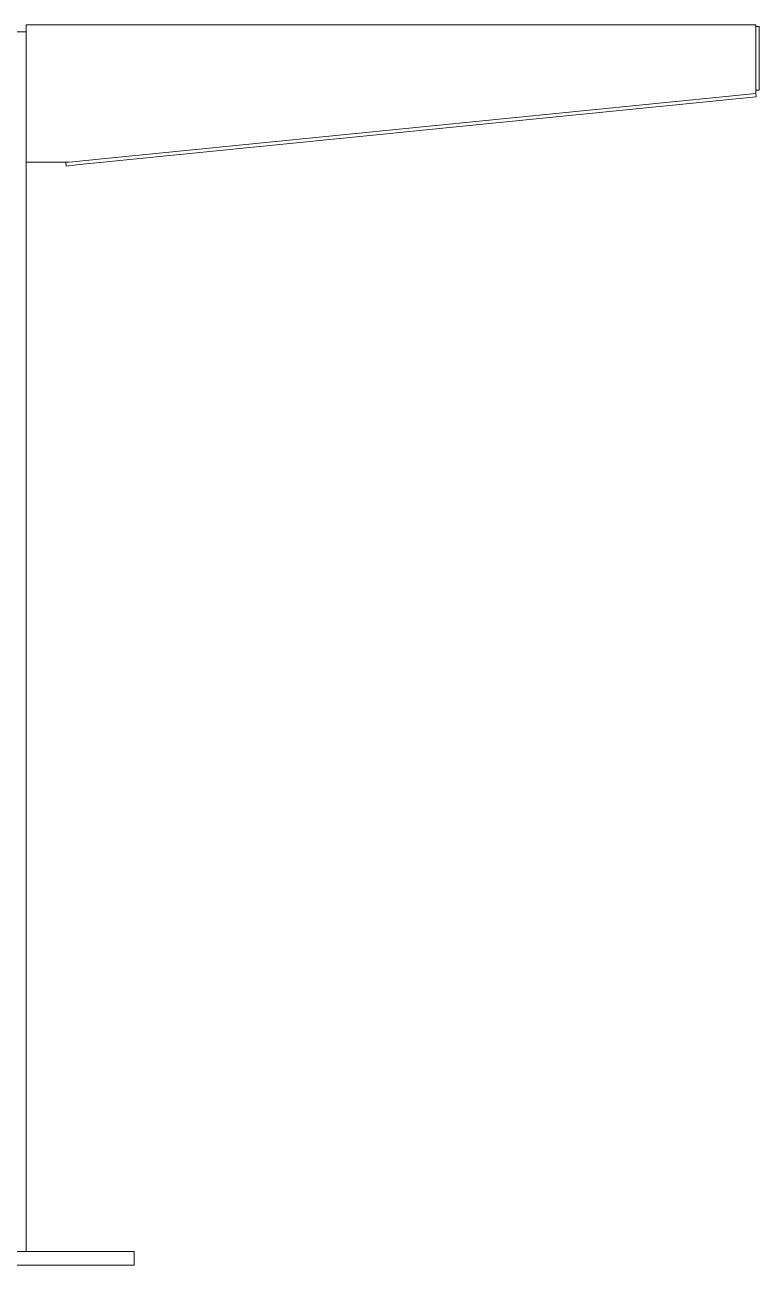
# Model space of a CAD drawing. Header units: inches. Extents: x 34 to 350, y 156 to 377.
# Drawn here: x 242.76 to 271.45, y 289.95 to 338.36 of the extents above; entities that cross this region are included whole.
import ezdxf

# ---------------------------------------------------------------- set-up
doc = ezdxf.new("R2010")
doc.units = ezdxf.units.IN
doc.header["$MEASUREMENT"] = 0
doc.layers.add('DIMS', color=7, linetype='Continuous')

# ---------------------------------------------------------------- blocks, each defined once
blk = doc.blocks.new('block 3044')
at = {"layer": 'DIMS', "color": 7, "lineweight": 18, "true_color": 0xffffff}
blk.add_lwpolyline([(247.032, 290.489), (244.675, 290.489)], dxfattribs=at)
blk = doc.blocks.new('block 3045')
at = {"layer": 'DIMS', "color": 7, "lineweight": 18, "true_color": 0xffffff}
blk.add_lwpolyline([(244.675, 289.952), (247.032, 289.952)], dxfattribs=at)
blk = doc.blocks.new('block 3046')
at = {"layer": 'DIMS', "color": 7, "lineweight": 18, "true_color": 0xffffff}
blk.add_lwpolyline([(244.675, 290.489), (230.939, 290.489)], dxfattribs=at)
blk = doc.blocks.new('block 3047')
at = {"layer": 'DIMS', "color": 7, "lineweight": 18, "true_color": 0xffffff}
blk.add_lwpolyline([(230.939, 289.952), (244.675, 289.952)], dxfattribs=at)
blk = doc.blocks.new('block 3282')
at = {"layer": 'DIMS', "color": 7, "lineweight": 18, "true_color": 0xffffff}
blk.add_lwpolyline([(242.817, 332.999), (244.494, 332.999)], dxfattribs=at)
blk = doc.blocks.new('block 3283')
at = {"layer": 'DIMS', "color": 7, "lineweight": 18, "true_color": 0xffffff}
blk.add_lwpolyline([(242.817, 333.428), (242.817, 332.999)], dxfattribs=at)
blk = doc.blocks.new('block 3284')
at = {"layer": 'DIMS', "color": 7, "lineweight": 18, "true_color": 0xffffff}
blk.add_lwpolyline([(242.817, 333.428), (242.817, 337.933)], dxfattribs=at)
blk = doc.blocks.new('block 3285')
at = {"layer": 'DIMS', "color": 7, "lineweight": 18, "true_color": 0xffffff}
blk.add_lwpolyline([(271.314, 337.933), (271.314, 335.681)], dxfattribs=at)
blk = doc.blocks.new('block 3286')
at = {"layer": 'DIMS', "color": 7, "lineweight": 18, "true_color": 0xffffff}
blk.add_lwpolyline([(271.314, 337.933), (271.314, 338.363)], dxfattribs=at)
blk = doc.blocks.new('block 3287')
at = {"layer": 'DIMS', "color": 7, "lineweight": 18, "true_color": 0xffffff}
blk.add_lwpolyline([(271.314, 338.363), (242.817, 338.363)], dxfattribs=at)
blk = doc.blocks.new('block 3288')
at = {"layer": 'DIMS', "color": 7, "lineweight": 18, "true_color": 0xffffff}
blk.add_lwpolyline([(242.817, 338.363), (242.817, 337.933)], dxfattribs=at)
blk = doc.blocks.new('block 3289')
at = {"layer": 'DIMS', "color": 7, "lineweight": 18, "true_color": 0xffffff}
blk.add_lwpolyline([(245.653, 333.115), (248.785, 333.428)], dxfattribs=at)
blk = doc.blocks.new('block 3290')
at = {"layer": 'DIMS', "color": 7, "lineweight": 18, "true_color": 0xffffff}
blk.add_lwpolyline([(271.314, 335.681), (248.785, 333.428)], dxfattribs=at)
blk = doc.blocks.new('block 3291')
at = {"layer": 'DIMS', "color": 7, "lineweight": 18, "true_color": 0xffffff}
blk.add_lwpolyline([(271.314, 335.815), (271.448, 335.815)], dxfattribs=at)
blk = doc.blocks.new('block 3292')
at = {"layer": 'DIMS', "color": 7, "lineweight": 18, "true_color": 0xffffff}
blk.add_lwpolyline([(271.448, 335.815), (271.448, 338.001)], dxfattribs=at)
blk = doc.blocks.new('block 3293')
at = {"layer": 'DIMS', "color": 7, "lineweight": 18, "true_color": 0xffffff}
blk.add_lwpolyline([(271.314, 338.296), (271.448, 338.296)], dxfattribs=at)
blk = doc.blocks.new('block 3294')
at = {"layer": 'DIMS', "color": 7, "lineweight": 18, "true_color": 0xffffff}
blk.add_lwpolyline([(271.448, 338.001), (271.448, 338.296)], dxfattribs=at)
blk = doc.blocks.new('block 3299')
at = {"layer": 'DIMS', "color": 7, "lineweight": 18, "true_color": 0xffffff}
blk.add_lwpolyline([(242.817, 338.095), (240.295, 338.095)], dxfattribs=at)
blk = doc.blocks.new('block 3301')
at = {"layer": 'DIMS', "color": 7, "lineweight": 18, "true_color": 0xffffff}
blk.add_lwpolyline([(244.76, 333.025), (245.653, 333.115)], dxfattribs=at)
blk = doc.blocks.new('block 3302')
at = {"layer": 'DIMS', "color": 7, "lineweight": 18, "true_color": 0xffffff}
blk.add_lwpolyline([(271.314, 335.681), (271.327, 335.547)], dxfattribs=at)
blk = doc.blocks.new('block 3303')
at = {"layer": 'DIMS', "color": 7, "lineweight": 18, "true_color": 0xffffff}
blk.add_lwpolyline([(271.327, 335.547), (244.773, 332.892)], dxfattribs=at)
blk = doc.blocks.new('block 3304')
at = {"layer": 'DIMS', "color": 7, "lineweight": 18, "true_color": 0xffffff}
blk.add_lwpolyline([(244.36, 332.985), (244.373, 332.852)], dxfattribs=at)
blk = doc.blocks.new('block 3305')
at = {"layer": 'DIMS', "color": 7, "lineweight": 18, "true_color": 0xffffff}
blk.add_lwpolyline([(244.373, 332.852), (244.773, 332.892)], dxfattribs=at)
blk = doc.blocks.new('block 3306')
at = {"layer": 'DIMS', "color": 7, "lineweight": 18, "true_color": 0xffffff}
blk.add_lwpolyline([(244.76, 333.025), (244.36, 332.985)], dxfattribs=at)
blk = doc.blocks.new('block 3316')
at = {"layer": 'DIMS', "color": 7, "lineweight": 18, "true_color": 0xffffff}
blk.add_lwpolyline([(247.032, 290.489), (247.032, 289.952)], dxfattribs=at)
blk = doc.blocks.new('block 3318')
at = {"layer": 'DIMS', "color": 7, "lineweight": 18, "true_color": 0xffffff}
blk.add_lwpolyline([(242.817, 290.489), (242.817, 332.999)], dxfattribs=at)

msp = doc.modelspace()

# ---------------------------------------------------------------- block references
at = {"layer": 'DIMS'}
for name in ['block 3299', 'block 3287', 'block 3288', 'block 3284', 'block 3286', 'block 3293', 'block 3285', 'block 3294', 'block 3292', 'block 3303', 'block 3290', 'block 3291', 'block 3302', 'block 3283', 'block 3301', 'block 3289', 'block 3282', 'block 3318', 'block 3306', 'block 3304', 'block 3305', 'block 3046', 'block 3044', 'block 3316', 'block 3047', 'block 3045']:
    msp.add_blockref(name, (0, 0), dxfattribs=at)

doc.saveas('drawing.dxf')
